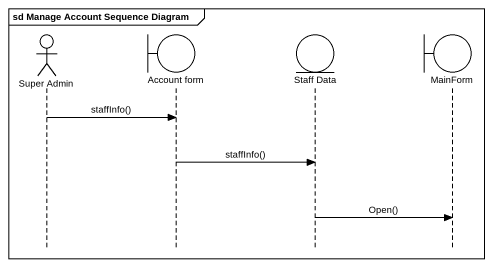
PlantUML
@startuml
mainframe sd Manage Account Sequence Diagram
hide footbox
actor "Super Admin" as Super_Admin
boundary "Account form" as Account_form
entity "Staff Data" as Staff_Data
boundary MainForm

Super_Admin -> Account_form : staffInfo()
Account_form -> Staff_Data : staffInfo()
Staff_Data -> MainForm : Open()
@enduml
